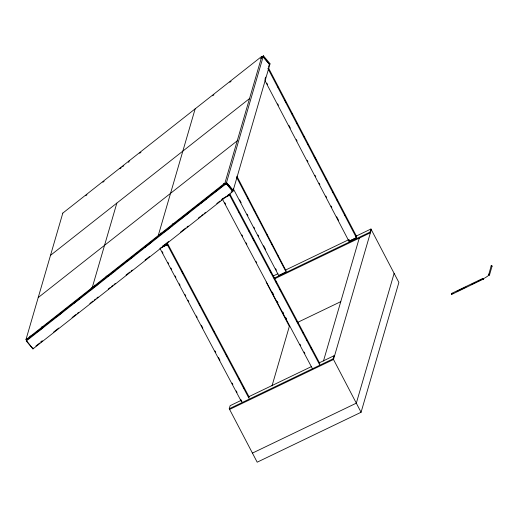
<?xml version="1.0" encoding="UTF-8"?>
<svg xmlns="http://www.w3.org/2000/svg" width="518" height="518" viewBox="0 0 518 518"><rect width="100%" height="100%" fill="white"/><g stroke="black" fill="none" stroke-linecap="round" stroke-linejoin="round"><path stroke-width="0.78" d="M488.707 274.326L488.688 274.799L491.245 265.611L491.686 265.397L492.074 266.142L489.536 274.864L489.096 275.077L489.536 274.864L489.562 274.385L488.707 274.333L489.147 274.119L489.536 274.864M491.226 266.084L491.245 265.611M483.126 278.697L482.918 278.38L451.392 293.538L451.534 294.088L451.748 294.399L483.313 279.124M261.512 57.304L263.416 55.808L270.066 63.72L232.86 191.479L32.951 348.918L26.301 340.999L27.053 338.422M26.658 340.922L32.731 348.523L32.893 347.966M29.811 337.445L30.258 335.897M32.951 348.918L33.152 348.232M41.434 328.289L41.88 326.741M91.045 289.219L91.498 287.665M92.243 287.574L116.848 203.088M128.691 162.425L129.15 160.845M94.257 286.694L94.703 285.14M105.879 277.538L106.326 275.984M158.243 235.586L195.15 108.864M160.541 234.466L160.994 232.912M171.937 226.088L172.617 223.757M162.775 246.121L167.243 243.939L166.997 244.768L162.535 246.956M248.99 398.303L167.32 244.697L167.618 243.674L165.151 244.878M223.297 185.062L223.75 183.508M26.301 340.999L226.211 183.56L263.416 55.808M226.489 183.761L226.729 182.925L232.886 190.248L232.64 191.084L226.489 183.761L225.22 184.758M263.643 56.197L263.397 57.032L269.548 64.355L269.794 63.52M229.532 194.386L229.286 195.215L225.939 196.853M319.859 365.138L229.61 195.144L229.908 194.12L227.855 195.202M264.925 79.429L265.604 77.104M268.544 67.016L269.218 64.685M356.423 235.988L370.959 229.008L398.879 282.459L361.072 412.27L257.187 462.192L229.247 408.747L230.141 405.672L241.045 400.433M286.247 271.179L236.868 176.185M272.008 385.878L289.342 326.372L266.155 282.019M268.551 68.072L356.727 236.726L356.423 237.756L349.002 241.323L349.203 240.637M355.601 235.56L356.345 236.991L356.106 237.827L349.378 241.058L349.54 240.501M323.478 361.001L359.265 238.125M361.072 412.27L333.152 358.806L334.052 355.73L319.515 362.717M274.482 278.872L370.422 232.763L370.066 232.077L370.959 229.008M333.488 359.498L371.296 229.701M394.12 273.362L356.319 403.172L252.428 453.101M451.748 294.399L451.392 293.538M483.294 279.241L482.931 278.38L483.32 279.124M85.716 195.752L86.985 194.755M102.855 182.258L104.124 181.261M119.988 168.764L121.257 167.761M122.526 166.764L123.796 165.766M139.666 153.27L140.935 152.266M212.645 95.791L213.915 94.788M229.785 82.297L231.054 81.294M260.58 58.832L263.118 56.831L269.768 64.75M50.505 255.348L249.534 98.575M38.203 297.591L237.231 140.818M37.607 331.87L43.318 327.37M56.65 316.874L61.092 313.377M73.783 303.38L75.052 302.382M76.321 301.379L79.494 298.886M90.915 289.886L92.463 288.597M93.331 287.911L97.902 284.388M108.055 276.392L109.324 275.395M110.593 274.391L111.862 273.394M113.131 272.39L115.669 270.396M127.726 260.897L128.995 259.9M130.264 258.896L134.071 255.898M144.865 247.403L146.134 246.4M147.403 245.402L151.211 242.405M164.536 231.909L170.247 227.408M181.035 218.913L182.304 217.91M183.573 216.912L188.021 213.416M198.174 205.419L199.443 204.416M200.712 203.419L201.981 202.421M203.25 201.418L206.423 198.918M215.307 191.925L216.576 190.922M217.845 189.925L219.114 188.921M220.383 187.924L224.19 184.926M40.864 341.893L42.133 340.896M231.022 192.133L232.09 191.291M35.904 346.024L39.711 343.026M40.98 342.029L42.249 341.025M53.671 332.032L58.748 328.03M72.073 317.534L75.887 314.536M77.156 313.539L78.425 312.535M89.847 303.542L93.02 301.042M94.289 300.045L95.558 299.041M96.827 298.044L98.096 297.041M108.249 289.044L110.153 287.548M111.422 286.545L112.691 285.547M113.96 284.55L115.229 283.547M126.023 275.052L129.83 272.054M131.099 271.05L132.368 270.053M145.059 260.055L149.501 256.559M162.192 246.562L168.544 241.563M180.601 232.07L185.677 228.069M186.946 227.072L188.215 226.068M198.368 218.072L200.272 216.576M201.541 215.572L202.81 214.575M204.079 213.571L205.348 212.574M216.777 203.58L219.949 201.081M221.218 200.077L222.487 199.08M167.32 244.697L159.926 248.316L241.595 401.923M229.61 195.144L222.209 198.757L312.464 368.751M273.588 275.803L277.952 273.705M285.942 269.865L349.158 239.484M280.484 274.534L278.632 275.427L233.268 188.662M281.106 274.236L286.053 271.859L236.564 177.208M274.145 278.179L370.066 232.077M297.313 322.539L340.786 301.644M491.64 266.349L492.074 266.142M451.573 293.965L453.004 293.279M456.591 291.556L465.909 287.076M471.639 284.324L475.938 282.258M477.376 281.565L480.957 279.843M248.31 396.943L311.525 366.556M334.382 356.423L334.052 355.73M229.247 408.747L333.152 358.806M229.603 409.434L333.514 359.492M233.158 190.449L226.508 182.53L26.599 339.976L26.049 339.322M226.457 183.068L227.998 184.9M228.509 185.509L230.05 187.341M230.562 187.95L232.608 190.391M226.211 183.56L232.86 191.479M167.618 243.674L249.287 397.28M167.243 243.939L168.382 246.082M182.058 271.801L182.815 273.232M199.152 303.949L199.909 305.38M213.202 330.387L213.966 331.811M226.12 354.675L226.878 356.106M239.038 378.969L239.795 380.4M243.214 386.829L243.972 388.254M162.199 251.619L162.956 253.049M167.897 262.335L168.654 263.766M170.934 268.052L171.698 269.483M175.116 275.913L175.874 277.344M179.293 283.773L180.05 285.198M184.991 294.489L185.748 295.914M188.028 300.2L188.785 301.631M196.387 315.922L197.144 317.353M201.321 325.207L202.842 328.069M214.996 350.932L215.76 352.357M218.415 357.362L219.936 360.217M232.09 383.08L232.854 384.511M236.273 390.941L237.03 392.366M240.831 399.514L241.971 401.657M229.908 194.12L319.781 363.403M239.012 212.238L239.769 213.669M248.873 230.814L249.631 232.239M253.043 238.668L253.801 240.099M270.111 270.81L270.869 272.241M275.796 281.527L276.554 282.951M279.966 289.381L280.724 290.812M297.034 321.523L297.792 322.954M302.719 332.239L303.477 333.67M306.896 340.093L307.653 341.524M311.065 347.954L311.823 349.378M224.864 202.778L225.621 204.209M241.925 234.919L242.683 236.35M246.095 242.774L246.859 244.205M255.957 261.35L256.714 262.775M272.267 292.061L273.782 294.917M277.195 301.346L277.952 302.777M282.88 312.063L283.644 313.487M285.917 317.774L286.674 319.205M299.948 344.205L300.705 345.629M304.118 352.059L304.875 353.49M277.888 86.914L278.639 88.345M284.615 99.78L286.111 102.642M291.343 112.646L292.087 114.07M296.568 122.649L297.319 124.08M303.295 135.515L304.04 136.94M307.407 143.376L308.152 144.8M314.128 156.235L315.999 159.809M326.087 179.105L326.832 180.536M332.809 191.971L333.56 193.395M336.92 199.831L337.665 201.262M344.768 214.84L345.512 216.265M267.877 68.382L356.423 237.756M266.815 83.12L267.56 84.551M277.648 103.846L278.393 105.277M288.856 125.285L290.352 128.14M296.328 139.575L297.073 141.006M307.161 160.302L307.912 161.733M315.009 175.311L315.753 176.742M319.12 183.171L319.865 184.602M325.841 196.037L326.593 197.462M331.073 206.041L331.824 207.472M336.681 216.757L338.545 220.331M348.633 239.627L349.378 241.058M264.944 80.523L349.002 241.323M247.364 197.241L248.109 198.672M254.111 210.146L254.856 211.584M266.479 233.812L267.23 235.243M271.73 243.849L272.481 245.286M277.35 254.603L278.101 256.041M239.646 199.87L241.142 202.739M247.144 214.212L247.889 215.65M253.891 227.124L254.636 228.555M258.016 235.01L258.76 236.441M263.636 245.765L265.507 249.352M275.634 268.712L276.379 270.143M489.121 274.598A6.268 1.172 -27.6 0 1 489.063 274.741M488.817 275.084A6.268 1.172 -27.6 0 1 488.629 275.285M488.15 275.725A6.268 1.172 -27.6 0 1 487.173 276.47M486.79 276.729A6.268 1.172 -27.6 0 1 485.502 277.538M485.036 277.803A6.268 1.172 -27.6 0 1 484.563 278.069M484.084 278.321A6.268 1.172 -27.6 0 1 483.106 278.813M62.807 213.105L25.9 339.834L224.929 183.055L261.836 56.332L62.807 213.105"/></g></svg>
